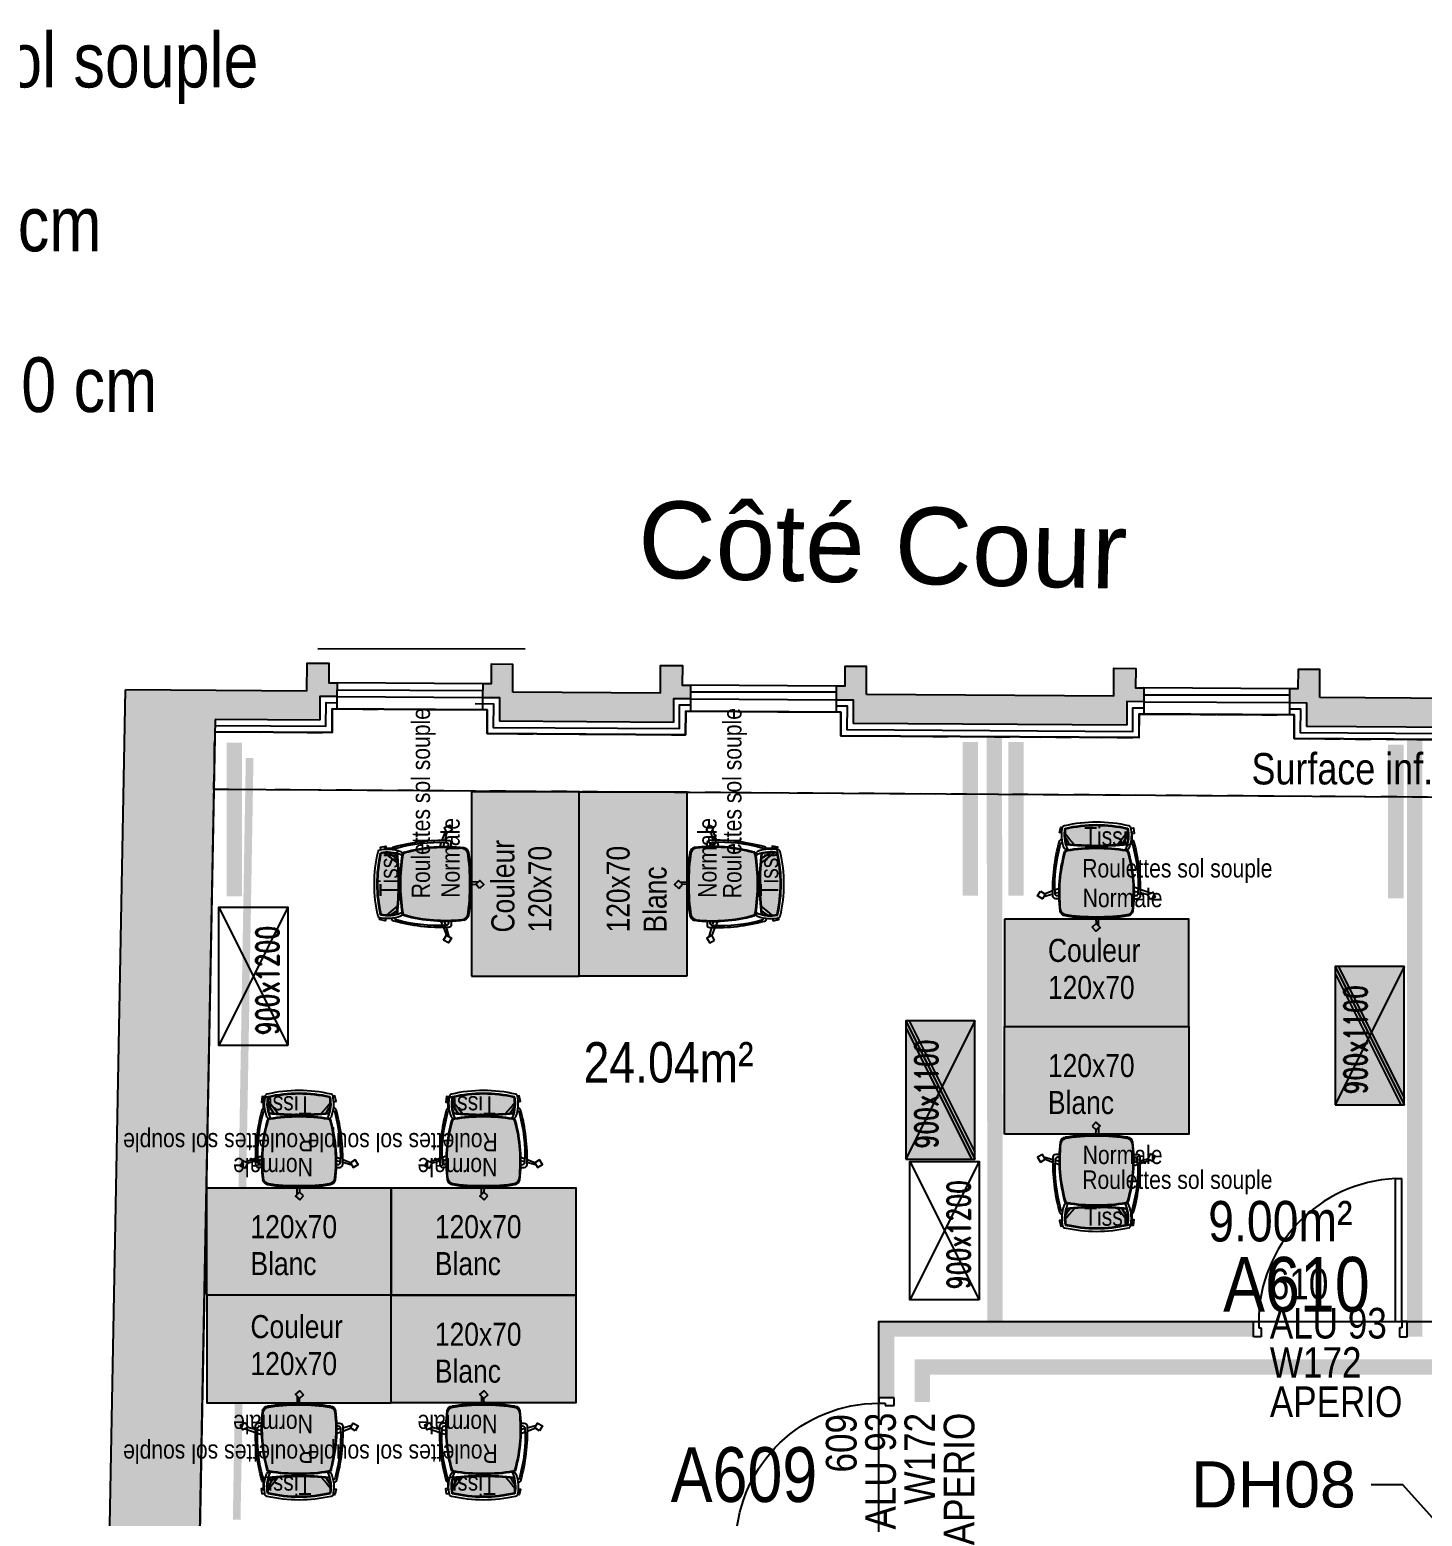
# Model space of a CAD drawing. Extents: x -28.5 to 23.1, y -8.3 to 57.2.
# Drawn here: x -16.78 to -7.72, y 7.32 to 16.99 of the extents above; entities that cross this region are included whole.
import ezdxf
from ezdxf import colors
from ezdxf.entities.mleader import LeaderData, LeaderLine
from ezdxf.enums import TextEntityAlignment as Align
from ezdxf.math import Vec2, Vec3

# ---------------------------------------------------------------- set-up
doc = ezdxf.new("R2010")
doc.units = 0
doc.header["$LTSCALE"] = 0.001
for name, pattern in [('CACHE', [0.375, 0.25, -0.125]), ('CONTINU', [0]), ('HIDDEN', [9.525, 6.35, -3.175])]:
    doc.linetypes.add(name, pattern=pattern)
for name, color, linetype in [('00-INF 180', 30, 'Continuous'), ('01-FAC_CHASSIS EXI', 4, 'Continuous'), ('01-STR_MACONNERIE_HACH', 252, 'Continuous'), ('02-ISOLATION', 6, 'ISOLATION'), ('A-Etiq_Mob', 7, 'Continuous'), ('A-Etiquettes', 7, 'Continuous'), ('A-legende', 7, 'Continuous'), ('A-MobilierAQ', 7, 'Continuous'), ('A-num pièce', 1, 'Continuous'), ('exist- Etiquette-incendie', 1, 'Continuous')]:
    doc.layers.add(name, color=color, linetype=linetype)
for name, color, linetype, true_color in [('A-cote', 7, 'Continuous', 0x425746), ('A-Détails', 7, 'Continuous', 0x00a500), ('A-mobilier', 7, 'Continuous', 0x666666), ('A-MOQUETTE', 7, 'Continuous', 0xe5ecff), ('A-projet', 7, 'Continuous', 0x5b6280), ('A-signalétique', 7, 'Continuous', 0x666666), ('A-vitré', 7, 'Continuous', 0x61becc), ('couleur siege', 1, 'Continuous', 0xff0000)]:
    doc.layers.add(name, color=color, linetype=linetype, true_color=true_color)
doc.layers.add('A-portes', color=7, linetype='Continuous', lineweight=25)
doc.styles.add('ARIAL', font='arial.ttf')
doc.styles.add('ROMAND', font='romand__.ttf', dxfattribs={"width": 0.7})
doc.styles.get("Standard").update_dxf_attribs({"font": 'ARIALN.TTF'})
doc.styles.add('verdana', font='swissc.ttf')
doc.styles.add('Y_TXT_COT', font='arial.ttf', dxfattribs={"height": 0.2})
doc.linetypes.add('ISOLATION', pattern='A,0.00254,-2.54,[134,ltypeshp.shx,S=2.54,R=0,X=-2.54,Y=0],-5.08,[134,ltypeshp.shx,S=2.54,R=180,X=2.54,Y=0],-2.54', length=10.16254)

# ---------------------------------------------------------------- blocks, each defined once
blk = doc.blocks.new('chaise')
at = {"layer": 'A-mobilier', "ltscale": 0.1, "true_color": 0xc7c8ca}
h = blk.add_hatch(color=9, dxfattribs=at)
h.dxf.hatch_style = 1
h.paths.add_polyline_path([(0.272, 0.456, 0.30076), (0.236, 0.489, 0.043342), (0.008, 0.509, 0.043342), (-0.219, 0.489, 0.300759), (-0.255, 0.456, 0.09791), (-0.223, 0.027, 0.292085), (-0.207, 0.013, 0.040929), (0.008, -0.005, 0.040929), (0.223, 0.013, 0.292085), (0.239, 0.027, 0.09791)])
h.paths.add_polyline_path([(0.159, -0.024, 0.015765), (0.008, -0.018, 0.016739), (-0.152, -0.025), (-0.19, -0.069), (-0.218, -0.103, 0.040824), (-0.213, -0.142, 0.054873), (0.008, -0.167, 0.054873), (0.23, -0.142, 0.02252), (0.233, -0.121), (0.219, -0.101)])
h.paths.add_polyline_path([(0.191, -0.026, 0.003373), (0.159, -0.024), (0.219, -0.101), (0.233, -0.121, 0.02535), (0.235, -0.097)])
h.paths.add_polyline_path([(0.226, -0.03, 0.0036), (0.191, -0.026), (0.235, -0.097, 0.0714)])
h.paths.add_polyline_path([(-0.152, -0.025, 0.003505), (-0.185, -0.027), (-0.196, -0.043), (-0.217, -0.075, 0.030269), (-0.218, -0.103), (-0.19, -0.069)])
h.paths.add_polyline_path([(-0.185, -0.027, 0.002494), (-0.209, -0.03, 0.048116), (-0.217, -0.075), (-0.196, -0.043)], flags=17)
at = {"layer": 'A-mobilier'}
for p, q in [((0.004, 0.509), (0.006, 0.543)), ((0.022, 0.558), (0.023, 0.509)), ((-0.374, 0.349), (-0.308, 0.33)), ((-0.308, 0.308), (-0.363, 0.33)), ((-0.292, 0.326), (-0.283, 0.323)), ((-0.262, 0.365), (-0.287, 0.365)), ((-0.263, 0.345), (-0.272, 0.345)), ((0.279, 0.365), (0.303, 0.365)), ((0.279, 0.345), (0.288, 0.345)), ((0.324, 0.32), (0.378, 0.334)), ((0.398, 0.325), (0.324, 0.298)), ((0.279, 0.31), (0.309, 0.317)), ((0.309, 0.293), (0.279, 0.282)), ((-0.242, -0.066), (-0.241, -0.066)), ((-0.19, -0.069), (-0.219, -0.105)), ((-0.217, -0.075), (-0.196, -0.043)), ((0.233, -0.121), (0.219, -0.101)), ((0.258, -0.066), (0.257, -0.066))]:
    blk.add_line(p, q, dxfattribs=at)
at = {"layer": 'A-mobilier', "linetype": 'HIDDEN'}
for p, q in [((-0.283, 0.323), (-0.263, 0.317)), ((-0.263, 0.29), (-0.293, 0.302)), ((-0.196, -0.043), (-0.185, -0.027)), ((-0.152, -0.025), (-0.19, -0.069)), ((0.219, -0.101), (0.159, -0.024)), ((0.191, -0.026), (0.235, -0.097))]:
    blk.add_line(p, q, dxfattribs=at)
at = {"layer": 'A-mobilier'}
for points in [[(-0.024, 0.57), (0.006, 0.543), (0.034, 0.572), (0.003, 0.6)], [(-0.398, 0.31), (-0.363, 0.331), (-0.383, 0.366), (-0.418, 0.345)], [(0.395, 0.371), (0.378, 0.334), (0.415, 0.317), (0.432, 0.354)]]:
    blk.add_lwpolyline(points, close=True, dxfattribs=at)
for points in [[(0.255, -0.145), (0.275, -0.147), (0.28, -0.107), (0.259, -0.105)], [(-0.243, -0.109), (-0.259, -0.113), (-0.25, -0.153), (-0.237, -0.15)]]:
    blk.add_lwpolyline(points, dxfattribs=at)
for centre, radius, start, end in [((0.845, 0.323), 1.108, 173.1278, 195.4958), ((0.845, 0.323), 1.103, 173.7387, 195.3268), ((-0.212, 0.445), 0.0447, 99.9272, 166.8835), ((-0.203, 0.434), 0.0495, 115.9014, 169.3298), ((-0.019, -0.687), 1.184, 88.7046, 100.0235), ((0.008, -0.811), 1.32, 90, 99.927), ((0.008, -0.811), 1.32, 80.073, 90), ((0.035, -0.687), 1.184, 79.9765, 91.2954), ((-0.829, 0.323), 1.103, 344.6732, 6.2613), ((0.228, 0.445), 0.0447, 13.1165, 80.0728), ((-0.829, 0.323), 1.108, 344.5042, 6.8722), ((0.219, 0.434), 0.0495, 10.6702, 64.0986), ((1.039, 0.304), 1.347, 178.2197, 195.2822), ((-0.287, 0.345), 0.02, 90, 178.2197), ((0.842, 0.272), 1.135, 177.2781, 195.5028), ((-0.272, 0.325), 0.02, 90, 177.2781), ((-0.826, 0.272), 1.135, 344.4972, 2.7219), ((-1.023, 0.304), 1.347, 344.7178, 1.7803), ((0.288, 0.325), 0.02, 2.7219, 90), ((0.303, 0.345), 0.02, 1.7803, 90), ((-0.207, -0.008), 0.02, 80.7555, 159.0187), ((-0.204, 0.032), 0.02, 195.4958, 260.6251), ((0.02, -0.095), 0.243, 156.8702, 192.2258), ((-0.2, 0.037), 0.02, 195.3268, 260.7665), ((0.008, 1.315), 1.32, 260.6251, 270), ((-0.186, -0.008), 0.02, 114.7785, 159.0187), ((0.008, 1.315), 1.315, 260.7665, 270), ((0.008, 1.315), 1.315, 270, 279.2335), ((0.008, 1.315), 1.32, 270, 279.3749), ((0.202, -0.008), 0.02, 20.9813, 65.2215), ((0.216, 0.037), 0.02, 279.2335, 344.6732), ((0.223, -0.008), 0.02, 20.9813, 99.2445), ((-0.003, -0.095), 0.243, 347.7742, 23.1298), ((0.22, 0.032), 0.02, 279.3749, 344.5042), ((-0.241, -0.046), 0.02, 195.2822, 270), ((-0.233, -0.026), 0.02, 195.5028, 252.7294), ((0.02, -0.095), 0.263, 159.0187, 193.9621), ((0.02, -0.095), 0.238, 164.1556, 191.4603), ((0.031, -2.412), 2.399, 90.5363, 95.8288), ((0.031, -2.412), 2.394, 90.5374, 95.7482), ((-0.014, -2.412), 2.399, 84.1712, 89.4637), ((-0.014, -2.412), 2.394, 84.2518, 89.4626), ((-0.003, -0.095), 0.238, 348.5397, 15.8444), ((-0.003, -0.095), 0.263, 346.0379, 20.9813), ((0.249, -0.026), 0.02, 287.2706, 344.4972), ((0.257, -0.046), 0.02, 270, 344.7178), ((-0.22, -0.145), 0.02, 218.589, 257.0335), ((0.01, 0.853), 1.044, 257.0335, 269.9004), ((0.01, 0.853), 1.024, 257.1546, 269.8984), ((0.01, 0.853), 1.019, 257.3346, 269.8979), ((0.006, 0.853), 1.019, 270.1021, 282.6654), ((0.006, 0.853), 1.024, 270.1016, 282.8454), ((0.006, 0.853), 1.044, 270.0996, 282.9665), ((0.236, -0.145), 0.02, 282.9665, 321.411)]:
    blk.add_arc(centre, radius, start, end, dxfattribs=at)
blk = doc.blocks.new('SiègeT1')
at = {"layer": 'couleur siege', "true_color": 0x8a6689}
for points in [[(-0.1936, 0.2235), (-0.0769, 0.2096), (0.0385, 0.2124), (0.1553, 0.2166), (0.1984, 0.2222), (0.2025, 0.2444), (0.2039, 0.282), (0.2012, 0.321), (0.1233, 0.3376), (0.0385, 0.3432), (-0.0227, 0.3446), (-0.0977, 0.3376), (-0.1492, 0.3307), (-0.1964, 0.3223), (-0.202, 0.3001), (-0.2006, 0.2653)], [(-0.2076, -0.2358), (-0.225, -0.2195), (-0.2335, -0.1968), (-0.2363, -0.14), (-0.2381, -0.076), (-0.2337, -0.0116), (-0.2278, 0.0448), (-0.218, 0.1023), (-0.2107, 0.1321), (-0.2013, 0.169), (-0.1966, 0.1769), (-0.184, 0.18), (-0.1205, 0.1883), (-0.0494, 0.1934), (0.0091, 0.1953), (0.0767, 0.1926), (0.1322, 0.1879), (0.1685, 0.1829), (0.1909, 0.1794), (0.1994, 0.1771), (0.2037, 0.1728), (0.2071, 0.1636), (0.2187, 0.1148), (0.2315, 0.0452), (0.2373, -0.0047), (0.2408, -0.0627), (0.2412, -0.1049), (0.2396, -0.159), (0.2364, -0.1973), (0.2345, -0.2097), (0.2289, -0.2196), (0.2221, -0.2289), (0.2135, -0.2344), (0.2067, -0.2363), (0.1752, -0.2419), (0.1139, -0.248), (0.0509, -0.2511), (-0.0505, -0.2518), (-0.1259, -0.2474), (-0.1911, -0.2375)]]:
    blk.add_hatch(color=8, dxfattribs=at).paths.add_polyline_path(points)
at = {"extrusion": (0, 0, -1), "xscale": 0.8999999999999986, "yscale": 0.8999999999999986, "zscale": -0.9, "rotation": 180}
blk.add_blockref('chaise', (0.0055, 0.195), dxfattribs=at)
at = {"layer": 'A-Etiq_Mob', "style": 'ROMAND', "width": 0.7}
for tag, p in [('FINITION', (-0.0791, 0.1775)), ('PIETEMENT', (-0.0914, -0.031)), ('ASSISE', (-0.0883, -0.2242)), ('COULEUR', (-0.1036, -0.4236))]:
    blk.add_attdef(tag, p, '', height=0.15, dxfattribs=at)
blk = doc.blocks.new('Poste127')
at = {"transparency": 33554582}
h = blk.add_hatch(color=256, dxfattribs=at)
h.dxf.hatch_style = 1
h.set_gradient(color1=(199, 200, 202), color2=(255, 246, 230), tint=1, name='CURVED')
h.paths.add_polyline_path([(0, 0.7), (0, 0), (1.2, 0), (1.2, 0.7)])
blk.add_lwpolyline([(0, 0.7), (0, 0), (1.2, 0), (1.2, 0.7)], close=True)
at = {"layer": 'A-Etiq_Mob'}
for tag, p in [('FINITION', (0.2839, 0.4213)), ('DIM', (0.2839, 0.1804))]:
    blk.add_attdef(tag, p, '', height=0.15, dxfattribs=at)
blk = doc.blocks.new('Poste127Couleur')
at = {"transparency": 33554582}
h = blk.add_hatch(color=256, dxfattribs=at)
h.dxf.hatch_style = 1
h.set_gradient(color1=(169, 83, 160), color2=(255, 246, 230), tint=1, name='CURVED')
h.paths.add_polyline_path([(0, 0.7029), (0, 0.0029), (1.2, 0.0029), (1.2, 0.7029)])
blk.add_lwpolyline([(0, 0.7), (0, 0), (1.2, 0), (1.2, 0.7)], close=True)
at = {"layer": 'A-Etiq_Mob'}
for tag, p in [('STRATIFIE', (0.2839, 0.4213)), ('DIM', (0.2839, 0.1804))]:
    blk.add_attdef(tag, p, '', height=0.15, dxfattribs=at)
blk = doc.blocks.new('BLOC_ATT_RENS_100')
at = {"flags": 8}
for tag, p, height in [('N°', (-0.416, 0.973), 0.25), ('TITRE', (-0.416, 0.675), 0.21), ('SURF', (-0.416, 0.373), 0.15), ('EFFECTIF', (-0.416, 0.073), 0.15), ('HSP', (-0.416, -0.236), 0.15), ('REV.SOL', (-0.416, -0.526), 0.15), ('REV.MUR', (-0.416, -0.826), 0.15), ('PLAF', (-0.416, -1.126), 0.15)]:
    blk.add_attdef(tag, p, '', height=height, dxfattribs=at)
at = {"layer": 'exist- Etiquette-incendie', "flags": 8}
for tag, p in [('EFFECTIF.MAX', (-0.416, -1.414)), ('SURF.PROG', (-0.416, -1.648))]:
    blk.add_attdef(tag, p, '', height=0.15, dxfattribs=at)
blk = doc.blocks.new('Xref-R6-2018-11')
at = {"layer": '01-STR_MACONNERIE_HACH'}
h = blk.add_hatch(color=256, dxfattribs=at)
h.dxf.hatch_style = 1
h.paths.add_polyline_path([(-9.8643, 5.7706), (-9.7536, 5.7699), (-9.753, 5.8594), (-9.8075, 5.8598), (-9.8067, 5.9869), (-9.9482, 5.9878), (-9.9493, 5.8062), (-10.9104, 5.8123), (-10.9092, 5.994), (-11.0507, 5.9949), (-11.0516, 5.8677), (-11.106, 5.8681), (-11.1066, 5.7786), (-10.9959, 5.7778), (-10.9969, 5.6239), (-9.8653, 5.6166)])
h.paths.add_polyline_path([(-6.9147, 5.7517), (-6.804, 5.751), (-6.8034, 5.8406), (-6.8578, 5.8409), (-6.857, 5.9681), (-6.9985, 5.969), (-6.9997, 5.7873), (-8.6097, 5.7976), (-8.6086, 5.9793), (-8.7501, 5.9802), (-8.7509, 5.853), (-8.8053, 5.8534), (-8.8059, 5.7638), (-8.6952, 5.7631), (-8.6962, 5.6092), (-6.9156, 5.5978)])
h.paths.add_polyline_path([(-3.9659, 5.7329), (-3.8552, 5.7322), (-3.8546, 5.8217), (-3.9091, 5.822), (-3.9083, 5.9492), (-4.0498, 5.9501), (-4.0509, 5.7684), (-5.6601, 5.7787), (-5.6589, 5.9604), (-5.8004, 5.9613), (-5.8012, 5.8342), (-5.8557, 5.8345), (-5.8562, 5.745), (-5.7455, 5.7443), (-5.7465, 5.5903), (-3.9669, 5.5789)])
h.paths.add_polyline_path([(-1.6482, 5.7181), (-1.5375, 5.7174), (-1.5369, 5.8069), (-1.5914, 5.8072), (-1.5906, 5.9344), (-1.7321, 5.9353), (-1.7332, 5.7536), (-2.7113, 5.7599), (-2.7101, 5.9415), (-2.8516, 5.9424), (-2.8524, 5.8153), (-2.9069, 5.8156), (-2.9075, 5.7261), (-2.7968, 5.7254), (-2.7977, 5.5714), (-1.6492, 5.5641)])
h.paths.add_polyline_path([(9.2888, 6.0529), (16.4345, -3.4859), (15.5709, -4.1345), (15.6266, -4.2087), (15.5373, -4.2758), (15.5733, -4.3238), (15.6214, -4.2877), (15.6971, -4.3885), (15.8624, -4.2644), (15.7658, -4.1358), (16.5463, -3.5497), (16.8176, -3.9109), (17.2396, -3.5939), (16.9954, -3.2687), (9.4522, 6.7755), (8.1868, 5.8175), (8.0942, 5.9399), (7.9095, 5.8001), (7.9901, 5.6937), (7.8811, 5.6092), (7.9802, 5.4784), (8.1947, 5.6446), (8.3968, 5.3776)])
h.paths.add_polyline_path([(14.7939, -4.8738), (14.8866, -4.9972), (15.0583, -4.8682), (14.9826, -4.7674), (15.0321, -4.7303), (14.996, -4.6823), (14.899, -4.7552), (14.8432, -4.6809), (13.4437, -5.732), (13.4995, -5.8062), (13.4101, -5.8733), (13.4461, -5.9213), (13.4943, -5.8852), (13.57, -5.986), (13.7352, -5.8619), (13.6386, -5.7333)])
h.paths.add_polyline_path([(12.9312, -6.4657), (12.8555, -6.3649), (12.9049, -6.3278), (12.8689, -6.2798), (12.7718, -6.3527), (12.7161, -6.2784), (11.3999, -7.2668), (11.4557, -7.3411), (11.3663, -7.4082), (11.4024, -7.4562), (11.4505, -7.42), (11.5262, -7.5208), (11.6914, -7.3968), (11.5949, -7.2682), (12.6668, -6.4713), (12.7594, -6.5947)])
h.paths.add_polyline_path([(10.8117, -7.8998), (10.8611, -7.8626), (10.8251, -7.8147), (10.728, -7.8875), (10.6723, -7.8133), (9.4127, -8.7592), (9.4685, -8.8335), (9.3791, -8.9006), (9.4151, -8.9486), (9.4633, -8.9124), (9.539, -9.0132), (9.7042, -8.8891), (9.6077, -8.7606), (10.623, -8.0062), (10.7157, -8.1296), (10.8874, -8.0006)])
h.paths.add_polyline_path([(8.8245, -9.3922), (8.8739, -9.355), (8.8379, -9.3071), (8.7408, -9.3799), (8.6851, -9.3057), (7.4576, -10.2275), (7.5133, -10.3018), (7.424, -10.3689), (7.46, -10.4169), (7.5081, -10.3807), (7.5839, -10.4815), (7.7491, -10.3575), (7.6525, -10.2289), (8.6358, -9.4986), (8.7285, -9.6219), (8.9002, -9.493)])
h.paths.add_polyline_path([(6.8693, -10.8605), (6.9188, -10.8233), (6.8827, -10.7754), (6.7857, -10.8482), (6.7299, -10.774), (5.909, -11.3905), (5.9648, -11.4647), (5.8754, -11.5319), (5.9115, -11.5798), (5.9596, -11.5437), (6.0353, -11.6445), (6.2005, -11.5204), (6.104, -11.3918), (6.6806, -10.9669), (6.7733, -11.0903), (6.945, -10.9613)])
h.paths.add_polyline_path([(5.3208, -12.0234), (5.3702, -11.9863), (5.3342, -11.9383), (5.2372, -12.0112), (5.1814, -11.9369), (4.7519, -12.2595), (4.3293, -12.2541), (4.3287, -12.3016), (4.2169, -12.3002), (4.2161, -12.3602), (4.2763, -12.3609), (4.2747, -12.487), (4.4814, -12.4896), (4.4834, -12.3288), (4.8607, -12.3337), (5.1321, -12.1298), (5.2248, -12.2532), (5.3965, -12.1242)])
h.paths.add_polyline_path([(3.4775, -12.3507), (3.5393, -12.3515), (3.5401, -12.2915), (3.4188, -12.29), (3.4194, -12.2425), (2.2915, -12.2281), (2.2909, -12.2756), (2.1791, -12.2742), (2.1784, -12.3342), (2.2386, -12.3349), (2.237, -12.461), (2.4436, -12.4636), (2.4456, -12.3028), (3.2631, -12.3198), (3.2612, -12.4741), (3.4759, -12.4768)])
h.paths.add_polyline_path([(1.3816, -12.2165), (-0.924, -12.1871), (-0.9246, -12.2346), (-1.0364, -12.2331), (-1.0372, -12.2931), (-0.977, -12.2939), (-0.9786, -12.42), (-0.772, -12.4226), (-0.7699, -12.2618), (1.2254, -12.2938), (1.2234, -12.4481), (1.4381, -12.4508), (1.4397, -12.3247), (1.5016, -12.3255), (1.5023, -12.2655), (1.381, -12.264)])
h.paths.add_polyline_path([(-1.7132, -12.2245), (-1.8346, -12.223), (-1.834, -12.1755), (-3.2263, -12.1577), (-3.2269, -12.2052), (-3.3387, -12.2038), (-3.3394, -12.2638), (-3.2793, -12.2645), (-3.2809, -12.3906), (-3.0742, -12.3932), (-3.0722, -12.2324), (-1.9902, -12.2528), (-1.9922, -12.407), (-1.7774, -12.4098), (-1.7758, -12.2837), (-1.714, -12.2845)])
h.paths.add_polyline_path([(-4.0155, -12.1951), (-4.1368, -12.1936), (-4.1362, -12.1461), (-6.2346, -12.1193), (-6.2352, -12.1668), (-6.347, -12.1654), (-6.3477, -12.2254), (-6.2875, -12.2261), (-6.2892, -12.3522), (-6.0825, -12.3549), (-6.0805, -12.1941), (-4.2925, -12.2234), (-4.2944, -12.3777), (-4.0797, -12.3804), (-4.0781, -12.2543), (-4.0163, -12.2551)])
h.paths.add_polyline_path([(-7.1445, -12.1077), (-9.19, -12.0816), (-9.1906, -12.1291), (-9.3024, -12.1277), (-9.3032, -12.1877), (-9.243, -12.1884), (-9.2446, -12.3145), (-9.038, -12.3171), (-9.0359, -12.1564), (-7.3008, -12.185), (-7.3027, -12.3393), (-7.088, -12.342), (-7.0864, -12.216), (-7.0245, -12.2167), (-7.0238, -12.1567), (-7.1451, -12.1552)])
h.paths.add_polyline_path([(-10.0418, -12.1782), (-9.98, -12.179), (-9.9792, -12.119), (-10.1006, -12.1175), (-10.1, -12.07), (-11.5038, -12.0521), (-11.5044, -12.0996), (-11.6161, -12.0982), (-11.6169, -12.1582), (-11.5567, -12.1589), (-11.5583, -12.285), (-11.3517, -12.2876), (-11.3496, -12.1268), (-10.2562, -12.1473), (-10.2582, -12.3016), (-10.0434, -12.3043)])
h.paths.add_polyline_path([(2.6936, 4.7692), (2.8486, 4.8773), (2.0933, 5.9491), (0.4835, 5.9594), (0.4822, 5.7394), (-0.3936, 5.745), (-0.3924, 5.9267), (-0.5339, 5.9276), (-0.5347, 5.8005), (-0.5892, 5.8008), (-0.5898, 5.7113), (-0.4791, 5.7106), (-0.48, 5.5566), (0.6701, 5.5493), (0.6714, 5.7693), (1.9949, 5.7608)])
h.paths.add_polyline_path([(3.7184, 3.643), (3.5639, 3.5342), (4.011, 2.8998), (4.6629, 2.8061), (4.6629, 2.8077), (4.9461, 2.7655), (5.6911, 3.3294), (5.5121, 3.5658), (5.7804, 3.7737), (5.6799, 3.9034), (5.6056, 3.8458), (5.5045, 3.9794), (5.3103, 3.8324), (5.4029, 3.7101), (4.4904, 3.0193), (4.1189, 3.0748)])
h.paths.add_polyline_path([(-13.0354, -4.4062), (-13.5351, -4.4062), (-13.5351, -3.4062), (-13.0165, -3.4062), (-12.8476, 5.6357), (-12.166, 5.6314), (-12.165, 5.7853), (-12.0543, 5.7846), (-12.0537, 5.8741), (-12.1082, 5.8745), (-12.1074, 6.0016), (-12.2489, 6.0025), (-12.25, 5.8209), (-13.4315, 5.8284), (-13.7663, -12.1025), (-12.5699, -12.1178), (-12.5719, -12.2721), (-12.3571, -12.2748), (-12.3555, -12.1487), (-12.2937, -12.1495), (-12.2929, -12.0895), (-12.4143, -12.088), (-12.4137, -12.0405), (-13.1775, -12.0308), (-13.0356, -4.4288)])
h.paths.add_polyline_path([(-13.5351, -4.4062), (-13.5351, -3.4062)], flags=16)
for p, q in [((-12.25, 5.8209), (-13.4315, 5.8284)), ((-9.9493, 5.8062), (-10.9104, 5.8123)), ((-6.9997, 5.7873), (-8.6097, 5.7976)), ((-4.0509, 5.7684), (-5.6601, 5.7787)), ((-12.8476, 5.6357), (-13.0165, -3.4062)), ((-12.166, 5.6314), (-12.8476, 5.6357)), ((-9.8653, 5.6166), (-10.9969, 5.6239)), ((-6.9156, 5.5978), (-8.6962, 5.6092)), ((-3.9669, 5.5789), (-5.7465, 5.5903))]:
    blk.add_line(p, q)
for points in [[(-12.25, 5.8209), (-12.2489, 6.0025), (-12.1074, 6.0016), (-12.1082, 5.8745), (-12.0537, 5.8741), (-12.0543, 5.7846), (-12.165, 5.7853), (-12.166, 5.6314)], [(-10.9104, 5.8123), (-10.9092, 5.994), (-11.0507, 5.9949), (-11.0516, 5.8677), (-11.106, 5.8681), (-11.1066, 5.7786), (-10.9959, 5.7778), (-10.9969, 5.6239)], [(-9.9493, 5.8062), (-9.9482, 5.9878), (-9.8067, 5.9869), (-9.8075, 5.8598), (-9.753, 5.8594), (-9.7536, 5.7699), (-9.8643, 5.7706), (-9.8653, 5.6166)], [(-8.6097, 5.7976), (-8.6086, 5.9793), (-8.7501, 5.9802), (-8.7509, 5.853), (-8.8053, 5.8534), (-8.8059, 5.7638), (-8.6952, 5.7631), (-8.6962, 5.6092)], [(-6.9997, 5.7873), (-6.9985, 5.969), (-6.857, 5.9681), (-6.8578, 5.8409), (-6.8034, 5.8406), (-6.804, 5.751), (-6.9147, 5.7517), (-6.9156, 5.5978)], [(-5.6601, 5.7787), (-5.6589, 5.9604), (-5.8004, 5.9613), (-5.8012, 5.8342), (-5.8557, 5.8345), (-5.8562, 5.745), (-5.7455, 5.7443), (-5.7465, 5.5903)], [(-12.5719, -12.2721), (-12.5699, -12.1178), (-13.7663, -12.1025), (-13.4315, 5.8284)]]:
    blk.add_lwpolyline(points)
at = {"layer": '00-INF 180', "linetype": 'CACHE', "ltscale": 0.5}
blk.add_lwpolyline([(1.4409, 5.0891), (-12.8561, 5.1806), (-12.8491, 5.5557), (-12.0865, 5.5508), (-12.0855, 5.7048), (-11.0764, 5.6984), (-11.0774, 5.5444), (-9.7858, 5.5361), (-9.7848, 5.6901), (-8.7757, 5.6836), (-8.7767, 5.5297), (-6.8356, 5.5173), (-6.8356, 5.6712), (-5.826, 5.6648), (-5.827, 5.5108), (-3.8874, 5.4984)], dxfattribs=at)
at = {"layer": '01-FAC_CHASSIS EXI', "linetype": 'CONTINU'}
for p, q in [((-12.054, 5.8294), (-11.1063, 5.8233)), ((-9.7533, 5.8147), (-8.8056, 5.8147)), ((-6.8037, 5.7958), (-5.8559, 5.7958))]:
    blk.add_line(p, q, dxfattribs=at)
at = {"layer": '01-FAC_CHASSIS EXI'}
for points in [[(-11.106, 5.8681), (-12.0537, 5.8741)], [(-8.8053, 5.8534), (-9.753, 5.8594)], [(-5.8557, 5.8345), (-6.8034, 5.8406)], [(-12.0543, 5.7846), (-11.1066, 5.7786)], [(-9.7536, 5.7699), (-8.8059, 5.7638)], [(-6.804, 5.751), (-5.8562, 5.745)]]:
    blk.add_lwpolyline(points, dxfattribs=at)
at = {"layer": '02-ISOLATION', "linetype": 'ISOLATION', "ltscale": 0.004}
for points in [[(-12.8479, 5.5957), (-12.1262, 5.5911), (-12.1253, 5.7451), (-12.0545, 5.7446)], [(-11.1553, 5.7389), (-11.0361, 5.7381), (-11.0371, 5.5841), (-9.8256, 5.5764), (-9.8246, 5.7304), (-9.7539, 5.7299)], [(-8.8062, 5.7238), (-8.7354, 5.7234), (-8.7364, 5.5694), (-6.8756, 5.5575), (-6.8756, 5.7115), (-6.8042, 5.711)], [(-5.8565, 5.705), (-5.7858, 5.7045), (-5.7868, 5.5506), (-3.9271, 5.5387), (-3.9261, 5.6926), (-3.8554, 5.6922)]]:
    blk.add_lwpolyline(points, dxfattribs=at)
at = {"layer": '02-ISOLATION', "linetype": 'CONTINU'}
for points in [[(-12.0543, 5.7846), (-12.0548, 5.7046)], [(-11.1066, 5.7786), (-11.1071, 5.6986)], [(-9.7536, 5.7699), (-9.7541, 5.6899)], [(-8.8059, 5.7638), (-8.8064, 5.6838)], [(-6.804, 5.751), (-6.8045, 5.671)], [(-5.8562, 5.745), (-5.8567, 5.665)]]:
    blk.add_lwpolyline(points, dxfattribs=at)
at = {"layer": '02-ISOLATION'}
blk.add_lwpolyline([(-12.8491, 5.5557), (-12.0865, 5.5508), (-12.0855, 5.7048), (-11.0764, 5.6984), (-11.0774, 5.5444), (-9.7858, 5.5361), (-9.7848, 5.6901), (-8.7757, 5.6836), (-8.7767, 5.5297), (-6.8356, 5.5173), (-6.8356, 5.6712), (-5.826, 5.6648), (-5.827, 5.5108), (-3.8874, 5.4984)], dxfattribs=at)
at = {"layer": '00-INF 180'}
ref = blk.add_blockref('BLOC_ATT_RENS_100', (-5.8776, 4.9528), dxfattribs=dict(at, xscale=0.543907494749507, yscale=0.543907494749507, zscale=1.056702433098041))
ref.add_attrib('TITRE', 'Surface inf. à 1,80 m', (-6.1037, 5.2129), dxfattribs={"layer": '0', "height": 0.203965, "rotation": 360, "style": 'verdana', "flags": 8})
at = {"style": 'ARIAL'}
blk.add_text('Côté Cour', height=0.5, rotation=358.64722, dxfattribs=at).set_placement((-10.1002, 6.5606))
blk = doc.blocks.new('armoire90Réhausse')
at = {"true_color": 0xfdedc9}
h = blk.add_hatch(color=254, dxfattribs=at)
h.dxf.hatch_style = 1
h.paths.add_polyline_path([(0, 0.45), (0, 0), (0.9, 0), (0.9, 0.45)])
blk.add_lwpolyline([(0, 0.45), (0, 0), (0.9, 0), (0.9, 0.45)], close=True)
for points in [[(0.9, 0), (0, 0.45)], [(0.9, 0.45), (0, 0)], [(0.8553, 0.45), (0, 0.0224)], [(0.9, 0.4276), (0.0447, 0)]]:
    blk.add_lwpolyline(points)
at = {"layer": 'A-Etiq_Mob', "style": 'ROMAND', "width": 0.7}
for tag, p in [('DIMENSION', (0.0684, 0.2418)), ('FINITION', (0.0684, 0.0013)), ('PORTES', (0.0684, -0.2391))]:
    blk.add_attdef(tag, p, '', height=0.15, dxfattribs=at)
blk = doc.blocks.new('armoire90')
blk.add_lwpolyline([(0, 0.45), (0, 0), (0.9, 0), (0.9, 0.45)], close=True)
for points in [[(0.9, 0), (0, 0.45)], [(0.9, 0.45), (0, 0)]]:
    blk.add_lwpolyline(points)
at = {"layer": 'A-Etiq_Mob', "style": 'ROMAND', "width": 0.7}
for tag, p in [('DIMENSION', (0.0684, 0.2418)), ('FINITION', (0.0684, 0.0013)), ('PORTES', (0.0684, -0.2391))]:
    blk.add_attdef(tag, p, '', height=0.15, dxfattribs=at)
blk = doc.blocks.new('P_93100')
for p, q in [((0.425, 0.93), (0.465, 0.93)), ((0.425, 0), (0.425, 0.93)), ((0.465, 0), (0.465, 0.93)), ((-0.5, -0.1), (-0.5, 0)), ((-0.5, 0), (-0.465, 0)), ((-0.465, 0), (-0.465, -0.04)), ((0.425, 0), (0.465, 0)), ((0.465, 0), (0.465, -0.04)), ((0.5, 0), (0.465, 0)), ((0.5, -0.1), (0.5, 0)), ((-0.465, -0.04), (-0.45, -0.04)), ((-0.45, -0.04), (-0.45, -0.1)), ((0.465, -0.04), (0.45, -0.04)), ((0.45, -0.04), (0.45, -0.1)), ((-0.45, -0.1), (-0.5, -0.1)), ((0.45, -0.1), (0.5, -0.1))]:
    blk.add_line(p, q)
blk.add_arc((0.465, 0), 0.9309, 92.46282, 180)
at = {"ltscale": 6}
blk.add_attdef('N°', (-0.3934, 0.1452), '', height=0.1992, dxfattribs=at)
at = {"layer": 'A-Etiquettes', "ltscale": 6}
for tag, p in [('NATURE/DIM', (-0.3934, -0.1104)), ('FINITION', (-0.3934, -0.366)), ('FERMETURE', (-0.3934, -0.6217)), ('FP:', (-0.3934, -0.8773))]:
    blk.add_attdef(tag, p, '', height=0.1992, dxfattribs=at)

msp = doc.modelspace()

# ---------------------------------------------------------------- linework, layer by layer
at = {"ltscale": 0.01}
msp.add_lwpolyline([(0.3454, 9.8104), (-0.7548, 11.3717), (-0.5236, 11.5346), (-0.9705, 12.1689), (-1.2823, 12.1709), (-1.2835, 11.9583), (-15.5805, 12.0497), (-15.675, 7.0919), (-11.1481, 7.0892), (-11.1385, 0.5178), (-15.7958, 0.5176), (-15.8935, -4.7143), (1.8807, -4.9411)], dxfattribs=at)
at = {"layer": 'A-Etiquettes', "color": 1, "true_color": 0xff0000, "const_width": 0.1}
for points in [[(-15.4467, 12.354), (-15.4467, 11.354)], [(-7.889, 12.3414), (-7.889, 11.3414)]]:
    msp.add_lwpolyline(points, dxfattribs=at)
at = {"layer": 'A-Etiquettes', "color": 82, "true_color": 0x4cdb0f, "const_width": 0.1}
for points in [[(-10.6582, 12.3579), (-10.6582, 11.3579)], [(-10.36, 12.3579), (-10.36, 11.3579)]]:
    msp.add_lwpolyline(points, dxfattribs=at)
at = {"layer": 'A-legende', "color": 205, "linetype": 'CACHE', "ltscale": 1000, "true_color": 0x8546b9, "const_width": 0.05}
msp.add_lwpolyline([(-15.3471, 12.2536), (-15.4314, 7.2965)], dxfattribs=at)
at = {"layer": 'A-MOQUETTE', "ltscale": 0.01}
for points in [[(-6.6118, 12.3675), (-8.5514, 12.3799), (-8.5504, 12.5339), (-9.56, 12.5404), (-9.561, 12.3864), (-11.5011, 12.3988), (-11.5001, 12.5528), (-12.5092, 12.5592), (-12.5102, 12.4053), (-13.8018, 12.4135), (-13.8008, 12.5675), (-14.8099, 12.574), (-14.8109, 12.42), (-15.5735, 12.4249), (-15.675, 7.0919)], [(-11.2525, 7.0919), (-11.2525, 8.5874), (-1.7382, 8.5874)]]:
    msp.add_lwpolyline(points, dxfattribs=at)
at = {"layer": 'A-projet'}
msp.add_line((-14.9035, 12.9663), (-13.5535, 12.9652), dxfattribs=at)
at = {"layer": 'A-projet', "const_width": 0.1}
msp.add_lwpolyline([(-7.7673, 12.3734), (-7.7673, 8.4873)], dxfattribs=at)
at = {"layer": 'A-signalétique', "color": 1, "linetype": 'CACHE', "ltscale": 2000, "true_color": 0xff0000, "const_width": 0.1}
msp.add_lwpolyline([(-10.9692, 8.063), (-10.9692, 8.2904), (-1.4731, 8.2904)], dxfattribs=at)
at = {"layer": 'A-vitré', "const_width": 0.1}
for points in [[(-10.5013, 12.3924), (-10.4963, 8.5256)], [(-11.2025, 8.0919), (-11.2025, 8.5876)], [(-10.4448, 8.5374), (-11.1836, 8.5374)], [(-8.8166, 8.5374), (-10.4448, 8.5374)]]:
    msp.add_lwpolyline(points, dxfattribs=at)

# ---------------------------------------------------------------- block references
at = {"ltscale": 0.01}
msp.add_blockref('Xref-R6-2018-11', (-2.7244, 6.8691), dxfattribs=at)
at = {"layer": 'A-mobilier'}
ref = msp.add_blockref('SiègeT1', (-14.1687, 11.4326), dxfattribs=dict(at, rotation=90.00000000000001))
ref.add_attrib('FINITION', 'Tissu', dxfattribs={"layer": 'A-Etiq_Mob', "height": 0.12, "rotation": 90}).set_placement((-14.3462, 11.3535), align=Align.BOTTOM_LEFT)
ref.add_attrib('ASSISE', 'Normale', dxfattribs={"layer": 'A-Etiq_Mob', "height": 0.12, "rotation": 90}).set_placement((-13.9445, 11.3443), align=Align.BOTTOM_LEFT)
ref.add_attrib('PIETEMENT', 'Roulettes sol souple', dxfattribs={"layer": 'A-Etiq_Mob', "height": 0.12, "rotation": 90}).set_placement((-14.1377, 11.3412), align=Align.BOTTOM_LEFT)
ref = msp.add_blockref('SiègeT1', (-12.2373, 11.4326), dxfattribs=dict(at, xscale=-1, rotation=270))
ref.add_attrib('FINITION', 'Tissu', dxfattribs={"layer": 'A-Etiq_Mob', "height": 0.12, "rotation": 90}).set_placement((-11.8712, 11.3535), align=Align.BOTTOM_LEFT)
ref.add_attrib('ASSISE', 'Normale', dxfattribs={"layer": 'A-Etiq_Mob', "height": 0.12, "rotation": 90}).set_placement((-12.273, 11.3443), align=Align.BOTTOM_LEFT)
ref.add_attrib('PIETEMENT', 'Roulettes sol souple', dxfattribs={"layer": 'A-Etiq_Mob', "height": 0.12, "rotation": 90}).set_placement((-12.1111, 11.3412), align=Align.BOTTOM_LEFT)
at = {"layer": 'A-mobilier', "ltscale": 0.1, "rotation": 90.00000000000001}
msp.add_blockref('Poste127Couleur', (-13.203, 10.8345), dxfattribs=at).add_auto_attribs({'STRATIFIE': 'Couleur', 'DIM': '120x70'})
at = {"layer": 'A-mobilier', "ltscale": 0.1}
ref = msp.add_blockref('Poste127', (-13.203, 10.8345), dxfattribs=dict(at, xscale=-1, rotation=270))
ref.add_attrib('STRATIFIE', 'Blanc', (-12.6341, 11.1184), dxfattribs={"layer": 'A-Etiq_Mob', "ltscale": 0.1, "height": 0.15, "rotation": 90})
ref.add_attrib('DIM', '120x70', (-12.8746, 11.1184), dxfattribs={"layer": 'A-Etiq_Mob', "ltscale": 0.1, "height": 0.15, "rotation": 90})
at = {"layer": 'A-mobilier'}
ref = msp.add_blockref('SiègeT1', (-9.8382, 11.4714), dxfattribs=at)
ref.add_attrib('FINITION', 'Tissu', dxfattribs={"layer": 'A-Etiq_Mob', "height": 0.12}).set_placement((-9.9173, 11.6489), align=Align.BOTTOM_LEFT)
ref.add_attrib('ASSISE', 'Normale', dxfattribs={"layer": 'A-Etiq_Mob', "height": 0.12}).set_placement((-9.9265, 11.2472), align=Align.BOTTOM_LEFT)
ref.add_attrib('PIETEMENT', 'Roulettes sol souple', dxfattribs={"layer": 'A-Etiq_Mob', "height": 0.12}).set_placement((-9.9296, 11.4404), align=Align.BOTTOM_LEFT)
at = {"layer": 'A-mobilier', "ltscale": 0.1}
for p in [(-10.4363, 10.5057), (-15.6256, 8.0572)]:
    msp.add_blockref('Poste127Couleur', p, dxfattribs=at).add_auto_attribs({'STRATIFIE': 'Couleur', 'DIM': '120x70'})
ref = msp.add_blockref('Poste127', (-10.4363, 10.5057), dxfattribs=dict(at, xscale=-1, rotation=180))
ref.add_attrib('STRATIFIE', 'Blanc', (-10.1524, 9.9368), dxfattribs={"layer": 'A-Etiq_Mob', "ltscale": 0.1, "height": 0.15})
ref.add_attrib('DIM', '120x70', (-10.1524, 10.1773), dxfattribs={"layer": 'A-Etiq_Mob', "ltscale": 0.1, "height": 0.15})
at = {"layer": 'A-mobilier'}
ref = msp.add_blockref('SiègeT1', (-15.0237, 9.723), dxfattribs=dict(at, xscale=-1))
ref.add_attrib('FINITION', 'Tissu', dxfattribs={"layer": 'A-Etiq_Mob', "height": 0.12, "rotation": 180}).set_placement((-14.9446, 10.089), align=Align.BOTTOM_LEFT)
ref.add_attrib('ASSISE', 'Normale', dxfattribs={"layer": 'A-Etiq_Mob', "height": 0.12, "rotation": 180}).set_placement((-14.9354, 9.6873), align=Align.BOTTOM_LEFT)
ref.add_attrib('PIETEMENT', 'Roulettes sol souple', dxfattribs={"layer": 'A-Etiq_Mob', "height": 0.12, "rotation": 180}).set_placement((-14.9323, 9.8492), align=Align.BOTTOM_LEFT)
ref = msp.add_blockref('SiègeT1', (-13.8237, 9.723), dxfattribs=dict(at, xscale=-1))
ref.add_attrib('FINITION', 'Tissu', dxfattribs={"layer": 'A-Etiq_Mob', "height": 0.12, "rotation": 180}).set_placement((-13.7446, 10.089), align=Align.BOTTOM_LEFT)
ref.add_attrib('ASSISE', 'Normale', dxfattribs={"layer": 'A-Etiq_Mob', "height": 0.12, "rotation": 180}).set_placement((-13.7354, 9.6873), align=Align.BOTTOM_LEFT)
ref.add_attrib('PIETEMENT', 'Roulettes sol souple', dxfattribs={"layer": 'A-Etiq_Mob', "height": 0.12, "rotation": 180}).set_placement((-13.7323, 9.8492), align=Align.BOTTOM_LEFT)
ref = msp.add_blockref('SiègeT1', (-9.8382, 9.54), dxfattribs=dict(at, xscale=-1, rotation=180))
ref.add_attrib('FINITION', 'Tissu', dxfattribs={"layer": 'A-Etiq_Mob', "height": 0.12}).set_placement((-9.9173, 9.1739), align=Align.BOTTOM_LEFT)
ref.add_attrib('ASSISE', 'Normale', dxfattribs={"layer": 'A-Etiq_Mob', "height": 0.12}).set_placement((-9.9265, 9.5756), align=Align.BOTTOM_LEFT)
ref.add_attrib('PIETEMENT', 'Roulettes sol souple', dxfattribs={"layer": 'A-Etiq_Mob', "height": 0.12}).set_placement((-9.9296, 9.4138), align=Align.BOTTOM_LEFT)
at = {"layer": 'A-mobilier', "ltscale": 0.1}
ref = msp.add_blockref('Poste127', (-15.6256, 9.4572), dxfattribs=dict(at, xscale=-1, rotation=180))
ref.add_attrib('STRATIFIE', 'Blanc', (-15.3417, 8.8884), dxfattribs={"layer": 'A-Etiq_Mob', "ltscale": 0.1, "height": 0.15})
ref.add_attrib('DIM', '120x70', (-15.3417, 9.1288), dxfattribs={"layer": 'A-Etiq_Mob', "ltscale": 0.1, "height": 0.15})
ref = msp.add_blockref('Poste127', (-14.4256, 9.4572), dxfattribs=dict(at, xscale=-1, rotation=180))
ref.add_attrib('STRATIFIE', 'Blanc', (-14.1417, 8.8884), dxfattribs={"layer": 'A-Etiq_Mob', "ltscale": 0.1, "height": 0.15})
ref.add_attrib('DIM', '120x70', (-14.1417, 9.1288), dxfattribs={"layer": 'A-Etiq_Mob', "ltscale": 0.1, "height": 0.15})
ref = msp.add_blockref('Poste127', (-14.4256, 8.7572), dxfattribs=dict(at, xscale=-1, rotation=180))
ref.add_attrib('STRATIFIE', 'Blanc', (-14.1417, 8.1884), dxfattribs={"layer": 'A-Etiq_Mob', "ltscale": 0.1, "height": 0.15})
ref.add_attrib('DIM', '120x70', (-14.1417, 8.4288), dxfattribs={"layer": 'A-Etiq_Mob', "ltscale": 0.1, "height": 0.15})
at = {"layer": 'A-mobilier'}
ref = msp.add_blockref('SiègeT1', (-15.0237, 7.7915), dxfattribs=dict(at, rotation=180))
ref.add_attrib('FINITION', 'Tissu', dxfattribs={"layer": 'A-Etiq_Mob', "height": 0.12, "rotation": 180}).set_placement((-14.9446, 7.6141), align=Align.BOTTOM_LEFT)
ref.add_attrib('ASSISE', 'Normale', dxfattribs={"layer": 'A-Etiq_Mob', "height": 0.12, "rotation": 180}).set_placement((-14.9354, 8.0158), align=Align.BOTTOM_LEFT)
ref.add_attrib('PIETEMENT', 'Roulettes sol souple', dxfattribs={"layer": 'A-Etiq_Mob', "height": 0.12, "rotation": 180}).set_placement((-14.9323, 7.8226), align=Align.BOTTOM_LEFT)
ref = msp.add_blockref('SiègeT1', (-13.8237, 7.7915), dxfattribs=dict(at, rotation=180))
ref.add_attrib('FINITION', 'Tissu', dxfattribs={"layer": 'A-Etiq_Mob', "height": 0.12, "rotation": 180}).set_placement((-13.7446, 7.6141), align=Align.BOTTOM_LEFT)
ref.add_attrib('ASSISE', 'Normale', dxfattribs={"layer": 'A-Etiq_Mob', "height": 0.12, "rotation": 180}).set_placement((-13.7354, 8.0158), align=Align.BOTTOM_LEFT)
ref.add_attrib('PIETEMENT', 'Roulettes sol souple', dxfattribs={"layer": 'A-Etiq_Mob', "height": 0.12, "rotation": 180}).set_placement((-13.7323, 7.8226), align=Align.BOTTOM_LEFT)
at = {"layer": 'A-MobilierAQ', "ltscale": 0.1}
ref = msp.add_blockref('armoire90', (-15.5479, 10.3823), dxfattribs=dict(at, xscale=-1, rotation=270))
ref.add_attrib('DIMENSION', '900x1200', (-15.1561, 10.4507), dxfattribs={"layer": 'A-Etiq_Mob', "ltscale": 0.1, "height": 0.15, "rotation": 90, "style": 'ROMAND', "width": 0.7})
at = {"layer": 'A-MobilierAQ', "ltscale": 0.1, "rotation": 90}
for p in [(-7.8345, 9.9963), (-10.6273, 9.644)]:
    msp.add_blockref('armoire90Réhausse', p, dxfattribs=at).add_auto_attribs({'DIMENSION': '900x1100'})
at = {"layer": 'A-MobilierAQ', "ltscale": 0.1}
ref = msp.add_blockref('armoire90', (-11.0504, 8.7285), dxfattribs=dict(at, xscale=-1, rotation=270))
ref.add_attrib('DIMENSION', '900x1200', (-10.6586, 8.7969), dxfattribs={"layer": 'A-Etiq_Mob', "ltscale": 0.1, "height": 0.15, "rotation": 90, "style": 'ROMAND', "width": 0.7})
at = {"layer": 'A-portes', "ltscale": 0.01}
msp.add_blockref('P_93100', (-8.3152, 8.5864), dxfattribs=at).add_auto_attribs({'N°': '610', 'NATURE/DIM': 'ALU 93', 'FINITION': 'W172', 'FERMETURE': 'APERIO'})
ref = msp.add_blockref('P_93100', (-11.2528, 7.5892), dxfattribs=dict(at, xscale=-1, rotation=90))
ref.add_attrib('N°', '609', (-11.3981, 7.604), dxfattribs={"layer": '0', "ltscale": 6, "height": 0.19924, "rotation": 90})
ref.add_attrib('NATURE/DIM', 'ALU 93', (-11.1424, 7.2326), dxfattribs={"layer": 'A-Etiquettes', "ltscale": 6, "height": 0.19924, "rotation": 90})
ref.add_attrib('FINITION', 'W172', (-10.8868, 7.3954), dxfattribs={"layer": 'A-Etiquettes', "ltscale": 6, "height": 0.19924, "rotation": 90})
ref.add_attrib('FERMETURE', 'APERIO', (-10.6312, 7.1303), dxfattribs={"layer": 'A-Etiquettes', "ltscale": 6, "height": 0.19924, "rotation": 90})

# ---------------------------------------------------------------- texts
at = {"layer": 'A-cote', "color": 30, "char_height": 0.26331, "attachment_point": 1, "rotation": 0.07922}
for s, insert in [('24.04m²', (-13.1744, 10.4046)), ('9.00m²', (-9.1097, 9.3706))]:
    msp.add_mtext_dynamic_manual_height_columns(s, width=1.219524, gutter_width=12.5, heights=[0], dxfattribs=dict(at, insert=insert))
at = {"layer": 'A-mobilier', "ltscale": 0.1, "char_height": 0.356495, "attachment_point": 1}
for s, width, insert in [('Assise de bureau - en tissu - roulettes sol souple', 10.376199, (-24.0979, 16.9747)), ('Bureau plateau stratifé blanc - 120 x 70 cm ', 7.98684, (-24.0979, 15.9079)), ('Bureau plateau stratifé couleur - 120 x 70 cm ', 9.145679, (-24.0979, 14.8619))]:
    msp.add_mtext_dynamic_manual_height_columns(s, width=width, gutter_width=12.5, heights=[0], dxfattribs=dict(at, insert=insert))
at = {"layer": 'A-num pièce', "ltscale": 0.1, "char_height": 0.3565, "attachment_point": 1}
for s, insert in [('A610', (-9.0123, 9.0067)), ('A609', (-12.6073, 7.7686))]:
    msp.add_mtext_dynamic_manual_height_columns(s, width=1.298453, gutter_width=12.5, heights=[0], dxfattribs=dict(at, insert=insert))

# ---------------------------------------------------------------- next in the draw order: leaders
at = {"layer": 'A-Détails'}
ml = msp.add_multileader_mtext('Standard', dxfattribs=at)
ml.set_content('DH08', color=256, style='Y_TXT_COT')
ml.set_leader_properties()
ml.build(insert=Vec2(0, 0))
ml.multileader.update_dxf_attribs({"has_text_frame": 1, "text_left_attachment_type": 2, "text_right_attachment_type": 2, "dogleg_length": 1, "arrow_head_size": 0.25})
ctx = ml.context
ctx.base_point, ctx.char_height, ctx.arrow_head_size, ctx.landing_gap_size, ctx.plane_origin = Vec3(-9.2704, 7.5233), 0.3, 0.25, 0.1, Vec3(-12.7149, 10.3908)
ctx.left_attachment, ctx.right_attachment, ctx.text_align_type = 2, 2, 2
notes = []
notes.append((ctx, [(1, (1, 1, 0), (-7.8424, 7.5233), (-1, 0), 0.2072, [(0, [(-6.8811, 6.4494)], 0, [])])]))
ctx.mtext.insert, ctx.mtext.rotation, ctx.mtext.width, ctx.mtext.defined_height, ctx.mtext.alignment, ctx.mtext.flow_direction = Vec3(-8.1497, 7.6764), 6.283185, 0.456081, 0.1999, 3, 5
ctx.mtext.has_bg_fill, ctx.mtext.bg_color, ctx.mtext.bg_scale_factor, ctx.mtext.bg_transparency, ctx.mtext.use_window_bg_color = 1, -1027028792, 1.5, 0, 1
for ctx, leaders in notes:
    for number, flags, end, landing, length, lines in leaders:
        leader = LeaderData()
        leader.index, (leader.has_last_leader_line, leader.has_dogleg_vector, leader.attachment_direction) = number, flags
        leader.last_leader_point, leader.dogleg_vector, leader.dogleg_length = Vec3(end), Vec3(landing), length
        for number, points, colour, breaks in lines:
            line = LeaderLine()
            line.index, line.vertices, line.color, line.breaks = number, Vec3.list(points), colors.encode_raw_color(colour), breaks
            leader.lines.append(line)
        ctx.leaders.append(leader)

doc.saveas('drawing.dxf')
